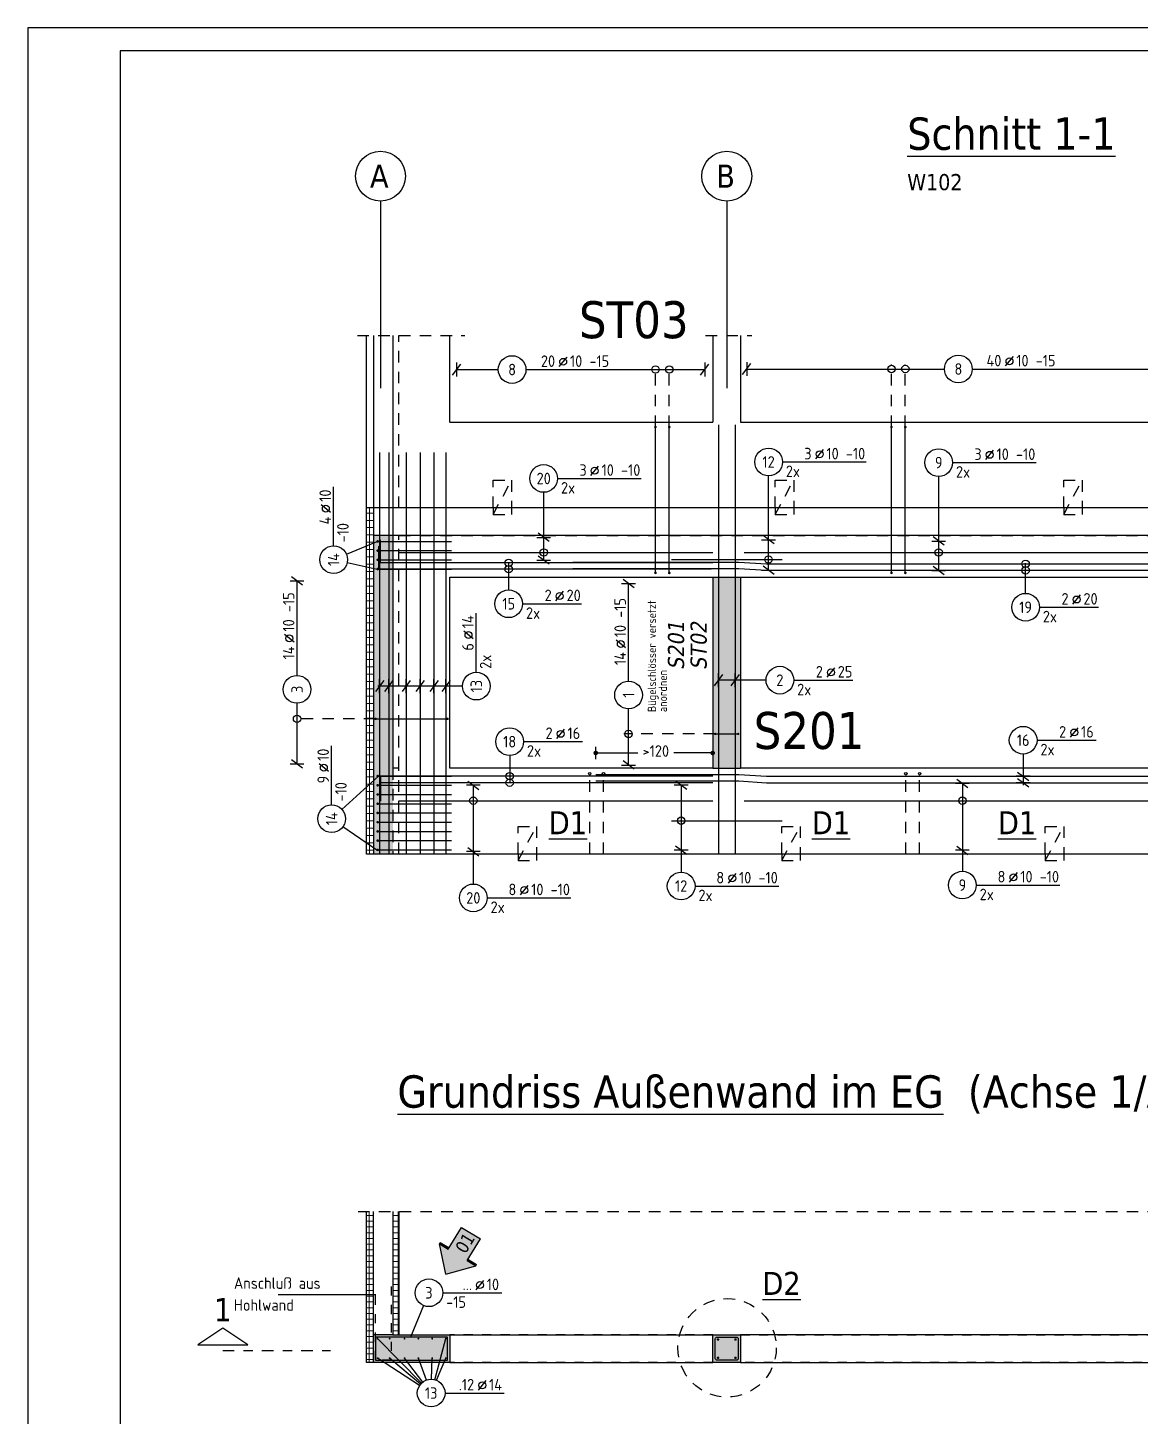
# Model space of a CAD drawing. Extents: x 29.9 to 127.4, y -19 to 23.
# Drawn here: x 39.96 to 52, y -4.35 to 10.69 of the extents above; entities that cross this region are included whole.
import ezdxf
from ezdxf.enums import TextEntityAlignment as Align

# ---------------------------------------------------------------- set-up
doc = ezdxf.new("R2010")
doc.units = 0
doc.header["$LTSCALE"] = 0.5
for name, pattern in [('AUSGEZOGEN', [1000.01, 1000, 0.01]), ('DOT', [0.175, 0.05, -0.125]), ('HIDDEN', [0.375, 0.25, -0.125]), ('HIDDEN2', [0.187, 0.125, -0.062]), ('PUNKT', [0.175, 0.05, -0.125]), ('STRICHPUNKT2', [0.55, 0.25, -0.125, 0.05, -0.125]), ('VERDECKT', [0.375, 0.25, -0.125])]:
    doc.linetypes.add(name, pattern=pattern)
for name, color, linetype in [('1.OG', 7, 'Continuous'), ('ACHSEN', 7, 'Continuous'), ('AFU', 7, 'Continuous'), ('BETON', 7, 'Continuous'), ('Brüstung 1.OG', 7, 'Continuous'), ('DETAIL', 7, 'Continuous'), ('grau_dunkel', 7, 'Continuous'), ('grau_hell', 7, 'Continuous'), ('grau_mittel', 7, 'Continuous'), ('HILFE', 7, 'Continuous'), ('index', 7, 'Continuous'), ('MASSE', 7, 'Continuous'), ('OBJEKT', 7, 'Continuous'), ('RAHMEN', 7, 'Continuous'), ('RND', 7, 'Continuous'), ('SCHNITTE', 7, 'Continuous'), ('SFP_Achsen', 7, 'Continuous'), ('TEXT', 7, 'Continuous'), ('VERDECKT', 7, 'Continuous')]:
    doc.layers.add(name, color=color, linetype=linetype)
doc.layers.add('NOPLOT', color=7, linetype='Continuous', plot=False)
doc.layers.add('zila_01_rb_02_stb-fertig_05_schraff', color=144, linetype='Continuous', lineweight=9)
doc.styles.add('helv', font='tahoma.ttf')
doc.styles.add('txt', font='isocp.shx')
doc.linetypes.add('AFU_50K', pattern='A,0.15,["/",Standard,S=0.2,R=0,X=-0.01,Y=-0.1],0.07,["/",Standard,S=0.2,R=0,X=-0.01,Y=-0.1],0.15', length=0.37)
doc.linetypes.add('AFU_50L', pattern='A,0.75,["/",Standard,S=0.2,R=0,X=-0.01,Y=-0.1],0.07,["/",Standard,S=0.2,R=0,X=-0.01,Y=-0.1],0.75', length=1.57)
doc.dimstyles.new('DOT_I', dxfattribs={"dimscale": 0.5, "dimtxt": 0.25, "dimasz": 0.25, "dimexe": 0.1, "dimexo": 0.3, "dimgap": 0.1, "dimtad": 1, "dimdec": 3, "dimzin": 3, "dimtxsty": 'txt', "dimblk": 'DOT', "dimblk1": 'DOT', "dimblk2": 'DOT', "dimsah": 1, "dimcen": 0.1, "dimse1": 1, "dimse2": 1, "dimazin": 0, "dimtfac": 1, "dimtdec": 4, "dimtix": 1, "dimtmove": 2, "dimatfit": 3, "dimfxl": 0, "dimtvp": 1, "dimtolj": 1, "dimtzin": 0, "dimarcsym": 0})

# ---------------------------------------------------------------- blocks, each defined once
blk = doc.blocks.new('RND_LEI')
at = {"layer": 'RND', "color": 7, "linetype": 'Continuous'}
blk.add_line((1.022, 0.066), (1.19, 0.27), dxfattribs=at)
for centre, radius in [((0, 0), 0.3), ((1.106, 0.168), 0.075)]:
    blk.add_circle(centre, radius, dxfattribs=at)
at = {"layer": 'RND', "color": 7, "linetype": 'Continuous', "style": 'txt'}
blk.add_attdef('ANZ', text='', height=0.25, dxfattribs=at).set_placement((0.931, 0.057), align=Align.RIGHT)
for tag, p in [('DUM', (1.253, 0.057)), ('ABSTD', (1.674, 0.057)), ('POSTXT', (0.374, -0.327))]:
    blk.add_attdef(tag, p, '', height=0.25, dxfattribs=at)
blk.add_attdef('POSL', text='', height=0.25, dxfattribs=at).set_placement((0, 0), align=Align.MIDDLE)
blk = doc.blocks.new('lei_gre')
at = {"layer": 'RND', "color": 7, "linetype": 'Continuous'}
for p, q in [((-0.09, -0.12), (0.09, 0.12)), ((0, 0.15), (0, -0.15))]:
    blk.add_line(p, q, dxfattribs=at)
blk = doc.blocks.new('SCHN-1')
at = {"layer": 'SCHNITTE', "color": 5, "linetype": 'Continuous'}
blk.add_lwpolyline([(0.54, 0.125), (0, 0.485), (-0.54, 0.125)], close=True, dxfattribs=at)
at = {"layer": 'SCHNITTE', "color": 6, "linetype": 'Continuous', "style": 'helv'}
blk.add_attdef('SCHN-1', text='', height=0.5, dxfattribs=at).set_placement((0, 0.635), align=Align.CENTER)
blk = doc.blocks.new('A1-57-0')
at = {"layer": 'RAHMEN'}
for p, q in [((137.9, 59.4), (0, 59.4)), ((0, 59.4), (0, 0))]:
    blk.add_line(p, q, dxfattribs=at)
at = {"layer": 'RAHMEN', "color": 5}
for p, q in [((137.4, 58.9), (2, 58.9)), ((2, 58.9), (2, 0.5))]:
    blk.add_line(p, q, dxfattribs=at)
blk = doc.blocks.new('hin_ind5')
at = {"layer": 'grau_hell', "linetype": 'AUSGEZOGEN'}
h = blk.add_hatch(color=9, dxfattribs=at)
h.dxf.hatch_style = 2
h.paths.add_polyline_path([(0, 0), (0.619, -0.577), (0.619, -0.3), (1.306, -0.3), (1.306, 0.3), (0.619, 0.3), (0.619, 0.577)])
h.paths.add_polyline_path([(0.34, -0.274), (1.311, -0.274), (1.311, 0.274), (0.34, 0.274)], flags=9)
at = {"layer": 'OBJEKT', "linetype": 'AUSGEZOGEN'}
for points in [[(0.619, 0.3), (0.66, 0.3), (0.66, 0.577), (0.619, 0.577)], [(0.619, -0.577), (0.66, -0.577), (0.66, -0.3), (0.619, -0.3)]]:
    blk.add_hatch(color=1, dxfattribs=at).paths.add_polyline_path(points)
at = {"layer": 'OBJEKT', "color": 1, "linetype": 'AUSGEZOGEN'}
for p, q in [((0, 0), (0.619, 0.577)), ((0.619, 0.577), (0.619, 0.3)), ((0.619, 0.577), (0.66, 0.577)), ((0.66, 0.577), (0.66, 0.3)), ((0, 0), (0.619, -0.577)), ((0.619, 0.3), (1.306, 0.3)), ((1.306, 0.3), (1.306, -0.3)), ((0.619, -0.3), (0.619, -0.577)), ((0.619, -0.3), (1.306, -0.3)), ((0.66, -0.3), (0.66, -0.577))]:
    blk.add_line(p, q, dxfattribs=at)
at = {"layer": 'OBJEKT', "color": 7, "linetype": 'AUSGEZOGEN'}
blk.add_line((0.619, -0.577), (0.66, -0.577), dxfattribs=at)
at = {"layer": 'index', "color": 1, "linetype": 'Continuous', "style": 'helv'}
blk.add_attdef('INDEX', text='', height=0.35, rotation=360, dxfattribs=at).set_placement((1.259, 0), align=Align.MIDDLE_RIGHT)
blk = doc.blocks.new('DOT')
at = {"layer": 'MASSE', "color": 7, "linetype": 'Continuous'}
for p, q in [((0, 0), (-1, 0)), ((0, 0.54), (0, -0.54))]:
    blk.add_line(p, q, dxfattribs=at)
at = {"layer": 'MASSE', "color": 7, "linetype": 'Continuous', "const_width": 0.2}
blk.add_lwpolyline([(-0.1, 0, 1), (0.1, 0, 1)], format="xyb", close=True, dxfattribs=at)
blk = doc.blocks.new('*D65')
at = {"layer": 'DEFPOINTS', "color": 0, "linetype": 'AUSGEZOGEN', "transparency": 16777216}
for p in [(46.107, 2.833), (47.374, 2.833), (47.374, 2.833)]:
    blk.add_point(p, dxfattribs=at)
at = {"layer": 'MASSE', "color": 0, "linetype": 'AUSGEZOGEN', "lineweight": -2, "transparency": 16777216}
for p, q in [((46.232, 2.833), (46.564, 2.833)), ((47.249, 2.833), (46.952, 2.833))]:
    blk.add_line(p, q, dxfattribs=at)
at = {"layer": 'MASSE', "color": 0, "linetype": 'AUSGEZOGEN', "lineweight": -2, "transparency": 16777216, "xscale": 0.125, "yscale": 0.125, "zscale": 0.125, "rotation": 180}
blk.add_blockref('DOT', (46.107, 2.833), dxfattribs=at)
at = {"layer": 'MASSE', "color": 0, "linetype": 'AUSGEZOGEN', "lineweight": -2, "transparency": 16777216, "xscale": 0.125, "yscale": 0.125, "zscale": 0.125}
blk.add_blockref('DOT', (47.374, 2.833), dxfattribs=at)
at = {"layer": 'MASSE', "color": 0, "linetype": 'AUSGEZOGEN', "transparency": 16777216, "insert": (46.758, 2.854), "char_height": 0.125, "attachment_point": 5, "style": 'txt'}
blk.add_mtext('\\A1;>120', dxfattribs=at)

msp = doc.modelspace()

# ---------------------------------------------------------------- hatches: boundary and pattern name
at = {"layer": 'grau_dunkel'}
h = msp.add_hatch(color=21, dxfattribs=at)
h.paths.add_polyline_path([(76.1257, 2.6682), (76.4257, 2.6682), (76.4257, 4.7382), (76.1257, 4.7382)])
h.paths.add_polyline_path([(68.6257, 2.6682), (68.9257, 2.6682), (68.9257, 4.7382), (68.6257, 4.7382)])
h.paths.add_polyline_path([(61.4257, 4.7382), (61.1257, 4.7382), (61.1257, 2.6682), (61.4257, 2.6682)])
h.paths.add_polyline_path([(53.9257, 4.7382), (53.6257, 4.7382), (53.6257, 2.6682), (53.9257, 2.6682)])
h.paths.add_polyline_path([(47.6757, 4.7382), (47.3757, 4.7382), (47.3757, 2.6682), (47.6757, 2.6682)])
at = {"layer": 'grau_mittel'}
for points in [[(43.9107, 5.1882), (43.7007, 5.1882), (43.7007, 1.7382), (43.9107, 1.7382), (43.9107, 2.6682)], [(43.7007, -3.4699), (43.7007, -3.7699), (44.5257, -3.7699), (44.5257, -3.4699), (43.9107, -3.4699)], [(47.3757, -3.7699), (47.6757, -3.7699), (47.6757, -3.4699), (47.3757, -3.4699)]]:
    msp.add_hatch(color=61, dxfattribs=at).paths.add_polyline_path(points)
at = {"layer": 'zila_01_rb_02_stb-fertig_05_schraff', "linetype": 'AUSGEZOGEN'}
h = msp.add_hatch(dxfattribs=at)
h.set_pattern_fill('ANSI37', color=102, scale=0.025, angle=-45)
h.set_pattern_definition([(0, (0, -26.23806), (2e-17, 0.079375), []), (90, (0, -26.23806), (-0.079375, 3e-17), [])])
h.paths.add_polyline_path([(43.7007, 5.4882), (43.6257, 5.4882), (43.6257, 1.7382), (43.7007, 1.7382)])
h = msp.add_hatch(dxfattribs=at)
h.set_pattern_fill('ANSI37', color=102, scale=0.5, angle=-45)
h.set_pattern_definition([(0, (-34.909254, 257.38662), (1e-17, 0.0625), []), (90, (-34.909254, 257.38662), (-0.0625, 2e-17), [])])
h.paths.add_polyline_path([(43.9757, -2.135), (43.9107, -2.135), (43.9107, -3.4699), (43.9757, -3.4699)])
h.paths.add_polyline_path([(43.7007, -2.135), (43.6257, -2.135), (43.6257, -3.7699), (43.7007, -3.7699)])

# ---------------------------------------------------------------- linework, layer by layer
at = {"layer": '1.OG', "color": 7, "linetype": 'PUNKT', "lineweight": -2}
for p, q in [((43.7007, -3.7699), (43.7007, -2.135)), ((43.9107, -2.135), (43.9107, -3.4699)), ((43.9107, -3.4699), (44.5257, -3.4699)), ((44.5257, -3.4699), (44.5257, -3.7699)), ((44.5257, -3.7699), (43.7007, -3.7699))]:
    msp.add_line(p, q, dxfattribs=at)
for points in [[(43.7007, -3.7699), (43.6257, -3.7699), (43.6257, -2.135)], [(43.9757, -2.135), (43.9757, -3.4699)]]:
    msp.add_lwpolyline(points, dxfattribs=at)
msp.add_lwpolyline([(47.3757, -3.4699), (47.6757, -3.4699), (47.6757, -3.7699), (47.3757, -3.7699)], close=True, dxfattribs=at)
at = {"layer": 'ACHSEN', "color": 140, "linetype": 'AUSGEZOGEN'}
for p, q in [((43.7757, 8.8107), (43.7757, 6.7833)), ((47.5257, 8.8107), (47.5257, 6.7833))]:
    msp.add_line(p, q, dxfattribs=at)
at = {"layer": 'AFU', "color": 8, "linetype": 'AFU_50L'}
for p, q in [((82.6757, 5.4882), (43.7007, 5.4882)), ((82.6757, 5.1882), (43.7007, 5.1882)), ((82.6757, 1.7382), (43.7007, 1.7382))]:
    msp.add_line(p, q, dxfattribs=at)
at = {"layer": 'AFU', "color": 8, "linetype": 'AFU_50K'}
for p, q in [((47.3757, 4.7382), (47.6757, 4.7382)), ((47.3757, 2.6682), (47.6757, 2.6682))]:
    msp.add_line(p, q, dxfattribs=at)
at = {"layer": 'BETON', "color": 6, "linetype": 'AUSGEZOGEN'}
for p, q in [((43.6257, 1.7382), (43.6257, 7.3565)), ((44.5257, 6.4182), (44.5257, 7.3565)), ((47.3757, 7.3565), (47.3757, 6.4182)), ((47.6757, 7.3565), (47.6757, 6.4182)), ((44.5257, 6.4182), (47.3757, 6.4182)), ((47.6757, 6.4182), (53.6257, 6.4182)), ((44.5257, 2.6682), (44.5257, 4.7382)), ((44.5257, 4.7382), (47.3757, 4.7382)), ((47.3757, 4.7382), (47.3757, 2.6682)), ((47.6757, 4.7382), (47.6757, 2.6682)), ((47.6757, 4.7382), (53.6257, 4.7382)), ((47.3757, 2.6682), (44.5257, 2.6682)), ((53.6257, 2.6682), (47.6757, 2.6682))]:
    msp.add_line(p, q, dxfattribs=at)
at = {"layer": 'BETON', "color": 7, "linetype": 'AUSGEZOGEN'}
for p, q in [((43.7007, 7.3565), (43.7007, 1.7382)), ((43.9107, 7.3565), (43.9107, 2.6682)), ((43.7007, 5.4882), (43.6257, 5.4882)), ((43.9757, 2.6682), (43.9107, 2.6682)), ((43.7007, 1.7382), (43.6257, 1.7382))]:
    msp.add_line(p, q, dxfattribs=at)
at = {"layer": 'BETON', "color": 6, "linetype": 'AUSGEZOGEN', "lineweight": -2}
for p, q in [((43.6257, -3.7699), (43.6257, -2.135)), ((43.7007, -3.7699), (43.7007, -2.135)), ((43.9107, -2.135), (43.9107, -3.4699)), ((43.9757, -2.135), (43.9757, -3.4699)), ((43.9107, -3.4699), (44.5257, -3.4699)), ((44.5257, -3.4699), (44.5257, -3.7699)), ((43.7007, -3.7699), (43.6257, -3.7699)), ((44.5257, -3.7699), (43.7007, -3.7699))]:
    msp.add_line(p, q, dxfattribs=at)
msp.add_lwpolyline([(47.3757, -3.4699), (47.6757, -3.4699), (47.6757, -3.7699), (47.3757, -3.7699)], close=True, dxfattribs=at)
at = {"layer": 'Brüstung 1.OG', "color": 102, "linetype": 'DOT'}
for p, q in [((47.3757, -3.4699), (44.5257, -3.4699)), ((47.6757, -3.4699), (53.6257, -3.4699)), ((47.3757, -3.7699), (44.5257, -3.7699)), ((53.6257, -3.7699), (47.6757, -3.7699))]:
    msp.add_line(p, q, dxfattribs=at)
at = {"layer": 'DETAIL', "color": 102, "linetype": 'VERDECKT'}
msp.add_circle((47.5291, -3.6107), 0.5334, dxfattribs=at)
at = {"layer": 'HILFE', "color": 102, "linetype": 'HIDDEN'}
for p, q in [((43.5257, 7.3565), (44.6897, 7.3565)), ((47.2969, 7.3565), (47.7969, 7.3565)), ((43.5331, -2.135), (82.7595, -2.135))]:
    msp.add_line(p, q, dxfattribs=at)
at = {"layer": 'HILFE', "color": 102, "linetype": 'AUSGEZOGEN'}
msp.add_line((42.6681, -3.0333), (43.7258, -3.0333), dxfattribs=at)
at = {"layer": 'NOPLOT', "color": 191, "linetype": 'AUSGEZOGEN'}
msp.add_line((43.9107, -3.4699), (43.6927, -3.4699), dxfattribs=at)
at = {"layer": 'OBJEKT', "color": 7, "linetype": 'AUSGEZOGEN'}
for p, q in [((44.5257, -3.4699), (47.3757, -3.4699)), ((53.6257, -3.4699), (47.6757, -3.4699)), ((44.5257, -3.7699), (47.3757, -3.7699)), ((47.6757, -3.7699), (53.6257, -3.7699))]:
    msp.add_line(p, q, dxfattribs=at)
at = {"layer": 'RND', "color": 7, "linetype": 'AUSGEZOGEN'}
for p, q in [((44.6005, 6.9866), (45.0512, 6.9866)), ((45.3512, 6.9866), (47.2879, 6.9866)), ((47.7428, 6.9925), (49.885, 6.9925)), ((50.185, 6.9925), (53.5667, 6.9925)), ((48.129, 5.9853), (49.0352, 5.9853)), ((49.9714, 5.9788), (50.8777, 5.9788)), ((43.2677, 5.0777), (43.2677, 5.7177)), ((45.6935, 5.8067), (46.5998, 5.8067)), ((47.979, 5.1437), (47.979, 5.8353)), ((49.8214, 5.1281), (49.8214, 5.8288)), ((45.5435, 5.1677), (45.5435, 5.6567)), ((45.5435, 4.9217), (45.5435, 5.1677)), ((47.979, 4.8125), (47.979, 5.1437)), ((49.8214, 4.8083), (49.8214, 5.1281)), ((42.8718, 3.6719), (42.8718, 4.6971)), ((46.4624, 3.6106), (46.4624, 4.668)), ((45.3144, 4.4492), (45.9544, 4.4492)), ((50.9126, 4.4119), (51.5526, 4.4119)), ((44.813, 3.7074), (44.813, 4.3474)), ((48.2513, 3.6218), (48.8913, 3.6218)), ((42.8718, 2.7153), (42.8718, 3.3719)), ((46.4624, 2.7021), (46.4624, 3.3106)), ((43.246, 2.2706), (43.246, 2.9106)), ((45.3247, 2.9562), (45.9647, 2.9562)), ((50.8864, 2.9712), (51.5264, 2.9712)), ((44.7809, 2.484), (44.7809, 1.7647)), ((47.032, 2.4856), (47.032, 1.7813)), ((50.0782, 2.5037), (50.0782, 1.78)), ((44.7809, 1.7647), (44.7809, 1.4135)), ((47.032, 1.7813), (47.032, 1.5414)), ((50.0782, 1.78), (50.0782, 1.5519)), ((47.182, 1.3914), (48.0882, 1.3914)), ((50.2282, 1.4019), (51.1344, 1.4019)), ((44.9309, 1.2635), (45.8372, 1.2635)), ((44.4501, -3.0148), (45.0901, -3.0148)), ((44.4744, -4.101), (45.1144, -4.101))]:
    msp.add_line(p, q, dxfattribs=at)
at = {"layer": 'RND', "color": 102, "linetype": 'VERDECKT'}
for p, q in [((46.7535, 6.3638), (46.7535, 7.0366)), ((46.9035, 6.3638), (46.9035, 7.0366)), ((49.3099, 6.3638), (49.3099, 7.0425)), ((49.4599, 6.3638), (49.4599, 7.0425)), ((43.7207, 3.2031), (42.8218, 3.2031)), ((47.4007, 3.0393), (46.4124, 3.0393))]:
    msp.add_line(p, q, dxfattribs=at)
at = {"layer": 'RND', "color": 102, "linetype": 'AUSGEZOGEN'}
for p, q in [((43.406, 4.9858), (43.7382, 5.1253)), ((43.4143, 4.8958), (43.7382, 4.8253)), ((45.1644, 4.5992), (45.1644, 4.8933)), ((50.7626, 4.5619), (50.7626, 4.8878)), ((47.9513, 3.6218), (47.4357, 3.6218)), ((44.663, 3.5574), (43.7453, 3.5574)), ((45.1747, 2.8062), (45.1747, 2.5112)), ((50.7364, 2.8212), (50.7364, 2.4853)), ((43.3567, 2.2218), (43.7522, 2.5835)), ((43.3695, 2.0354), (43.7452, 1.7765)), ((44.2429, -3.1535), (44.1019, -3.4949)), ((44.2191, -3.9942), (43.7433, -3.5113)), ((44.3634, -3.9561), (44.483, -3.5113)), ((44.1987, -4.0191), (43.7433, -3.7226)), ((44.2096, -4.0044), (43.8746, -3.7226)), ((44.2335, -3.9817), (44.036, -3.7226)), ((44.2729, -3.9601), (44.186, -3.7226)), ((44.329, -3.9511), (44.336, -3.7226)), ((44.3824, -3.9627), (44.483, -3.7226))]:
    msp.add_line(p, q, dxfattribs=at)
at = {"layer": 'RND', "color": 7, "linetype": 'AUSGEZOGEN'}
for points, const_width in [([(46.7465, 6.3638, 1), (46.7605, 6.3638, 1)], 0.014), ([(46.8965, 6.3638, 1), (46.9105, 6.3638, 1)], 0.014), ([(49.3029, 6.3638, 1), (49.3169, 6.3638, 1)], 0.014), ([(49.4529, 6.3638, 1), (49.4669, 6.3638, 1)], 0.014), ([(43.7382, 5.1253, 1), (43.7522, 5.1253, 1)], 0.014), ([(43.7382, 5.0253, 1), (43.7522, 5.0253, 1)], 0.014), ([(43.7382, 4.9253, 1), (43.7522, 4.9253, 1)], 0.014), ([(43.7382, 4.8253, 1), (43.7522, 4.8253, 1)], 0.014), ([(46.7465, 4.7838, 1), (46.7605, 4.7838, 1)], 0.014), ([(46.8965, 4.7838, 1), (46.9105, 4.7838, 1)], 0.014), ([(49.3029, 4.7838, 1), (49.3169, 4.7838, 1)], 0.014), ([(49.4529, 4.7838, 1), (49.4669, 4.7838, 1)], 0.014), ([(43.7137, 3.2031, 1), (43.7277, 3.2031, 1)], 0.014), ([(44.4937, 3.2031, 1), (44.5077, 3.2031, 1)], 0.014), ([(47.3944, 3.0393, 1), (47.4069, 3.0393, 1)], 0.0125), ([(47.6444, 3.0393, 1), (47.6569, 3.0393, 1)], 0.0125), ([(43.7382, 2.5835, 1), (43.7522, 2.5835, 1)], 0.014), ([(43.7382, 2.4835, 1), (43.7522, 2.4835, 1)], 0.014), ([(43.7382, 2.3835, 1), (43.7522, 2.3835, 1)], 0.014), ([(43.7382, 2.2835, 1), (43.7522, 2.2835, 1)], 0.014), ([(43.7382, 2.1835, 1), (43.7522, 2.1835, 1)], 0.014), ([(43.7382, 2.0835, 1), (43.7522, 2.0835, 1)], 0.014), ([(43.7382, 1.9835, 1), (43.7522, 1.9835, 1)], 0.014), ([(43.7382, 1.8835, 1), (43.7522, 1.8835, 1)], 0.014), ([(43.7382, 1.7835, 1), (43.7522, 1.7835, 1)], 0.014), ([(43.7383, -3.5113, 1), (43.7483, -3.5113, 1)], 0.01), ([(43.8696, -3.5113, 1), (43.8796, -3.5113, 1)], 0.01), ([(44.031, -3.5113, 1), (44.041, -3.5113, 1)], 0.01), ([(44.181, -3.5113, 1), (44.191, -3.5113, 1)], 0.01), ([(44.331, -3.5113, 1), (44.341, -3.5113, 1)], 0.01), ([(44.478, -3.5113, 1), (44.488, -3.5113, 1)], 0.01), ([(47.4245, -3.5209, 1), (47.4385, -3.5209, 1)], 0.014), ([(47.6129, -3.5209, 1), (47.6269, -3.5209, 1)], 0.014), ([(43.7383, -3.7226, -1), (43.7483, -3.7226, -1)], 0.01), ([(43.8696, -3.7226, -1), (43.8796, -3.7226, -1)], 0.01), ([(44.031, -3.7226, -1), (44.041, -3.7226, -1)], 0.01), ([(44.181, -3.7226, -1), (44.191, -3.7226, -1)], 0.01), ([(44.331, -3.7226, -1), (44.341, -3.7226, -1)], 0.01), ([(44.478, -3.7226, -1), (44.488, -3.7226, -1)], 0.01), ([(47.4245, -3.7189, 1), (47.4385, -3.7189, 1)], 0.014), ([(47.6129, -3.7189, 1), (47.6269, -3.7189, 1)], 0.014)]:
    msp.add_lwpolyline(points, format="xyb", close=True, dxfattribs=dict(at, const_width=const_width))
at = {"layer": 'RND', "color": 1, "linetype": 'AUSGEZOGEN'}
for points in [[(46.7535, 4.7838), (46.7535, 6.3638)], [(46.9035, 4.7838), (46.9035, 6.3638)], [(47.4357, 6.3882), (47.4357, 1.7382)], [(47.6157, 6.3882), (47.6157, 1.7382)], [(49.3099, 4.7838), (49.3099, 6.3638)], [(49.4599, 4.7838), (49.4599, 6.3638)], [(43.7659, 6.0882), (43.7659, 1.7382)], [(43.8652, 6.0882), (43.8652, 1.7382)], [(44.0536, 6.0882), (44.0536, 1.7382)], [(44.2036, 6.0882), (44.2036, 1.7382)], [(44.3536, 6.0882), (44.3536, 1.7382)], [(44.4837, 6.0882), (44.4837, 1.7382)], [(43.7452, 5.1253), (44.5452, 5.1253)], [(47.3762, 4.8933), (43.7762, 4.8933), (43.7762, 5.1433)], [(43.7452, 5.0253), (44.5452, 5.0253)], [(47.356, 4.8233), (43.756, 4.8233), (43.756, 5.0733)], [(43.9757, 5.0057), (47.3757, 5.0057)], [(47.7132, 5.0057), (53.6132, 5.0057)], [(43.7452, 4.9253), (44.5452, 4.9253)], [(43.7452, 4.8253), (44.5452, 4.8253)], [(45.8573, 4.9018), (47.6573, 4.9018), (47.9573, 4.8818), (53.6095, 4.8818)], [(45.8573, 4.8318), (47.6573, 4.8318), (47.9573, 4.8118), (53.6095, 4.8118)], [(46.9257, 4.9288), (48.1257, 4.9288)], [(43.7207, 3.2031), (44.5007, 3.2031)], [(47.4007, 3.0393), (47.6507, 3.0393)], [(43.7452, 2.5835), (44.5452, 2.5835)], [(47.3742, 2.5812), (43.7742, 2.5812), (43.7742, 2.3812)], [(46.1073, 2.6012), (47.6573, 2.6012), (47.9573, 2.5812), (53.6257, 2.5812)], [(43.7452, 2.4835), (44.5452, 2.4835)], [(47.3742, 2.5112), (43.7742, 2.5112), (43.7742, 2.3112)], [(46.1073, 2.5312), (47.6573, 2.5312), (47.9573, 2.5112), (53.6257, 2.5112)], [(43.7452, 2.3835), (44.5452, 2.3835)], [(43.7452, 2.2835), (44.5452, 2.2835)], [(43.9757, 2.316), (47.3757, 2.316)], [(47.7132, 2.316), (53.6132, 2.316)], [(43.7452, 2.1835), (44.5452, 2.1835)], [(43.7452, 2.0835), (44.5452, 2.0835)], [(43.7452, 1.9835), (44.5452, 1.9835)], [(46.9257, 2.0998), (48.1257, 2.0998)], [(43.7452, 1.8835), (44.5452, 1.8835)], [(43.7452, 1.7835), (44.5452, 1.7835)]]:
    msp.add_lwpolyline(points, dxfattribs=at)
at = {"layer": 'RND', "color": 1, "linetype": 'HIDDEN'}
for points in [[(46.0414, 1.7382), (46.0414, 2.6082)], [(46.1914, 1.7382), (46.1914, 2.6082)], [(49.4651, 1.7382), (49.4651, 2.6082)], [(49.6151, 1.7382), (49.6151, 2.6082)]]:
    msp.add_lwpolyline(points, dxfattribs=at)
at = {"layer": 'RND', "color": 1, "linetype": 'HIDDEN2'}
msp.add_lwpolyline([(43.8927, -2.9449), (43.8927, -3.7449), (43.7197, -3.7449), (43.7197, -2.9449)], dxfattribs=at)
at = {"layer": 'RND', "color": 1, "linetype": 'AUSGEZOGEN'}
msp.add_lwpolyline([(43.7197, -3.7449), (44.4997, -3.7449), (44.4997, -3.4949), (43.7197, -3.4949)], close=True, dxfattribs=at)
at = {"layer": 'RND', "color": 1, "linetype": 'AUSGEZOGEN', "lineweight": -2}
msp.add_lwpolyline([(47.4207, -3.4949), (47.6307, -3.4949, -0.4142136), (47.6507, -3.5149), (47.6507, -3.7249, -0.4142136), (47.6307, -3.7449), (47.4207, -3.7449, -0.4142136), (47.4007, -3.7249), (47.4007, -3.5149, -0.4142136)], format="xyb", close=True, dxfattribs=at)
at = {"layer": 'RND', "color": 7, "linetype": 'AUSGEZOGEN'}
for centre, radius in [((46.7535, 6.9866), 0.04), ((46.9035, 6.9866), 0.04), ((49.3099, 6.9925), 0.04), ((49.4599, 6.9925), 0.04), ((45.5435, 5.0057), 0.04), ((47.979, 4.9288), 0.04), ((49.8214, 5.0057), 0.04), ((45.1644, 4.8933), 0.04), ((45.1644, 4.8233), 0.04), ((50.7626, 4.8818), 0.04), ((50.7626, 4.8118), 0.04), ((42.8718, 3.2031), 0.04), ((46.4624, 3.0393), 0.04), ((45.1747, 2.5812), 0.04), ((46.0414, 2.6082), 0.014), ((46.1914, 2.6082), 0.014), ((49.4651, 2.6082), 0.014), ((49.6151, 2.6082), 0.014), ((45.1747, 2.5112), 0.04), ((44.7809, 2.316), 0.04), ((50.0782, 2.316), 0.04), ((47.032, 2.0998), 0.04)]:
    msp.add_circle(centre, radius, dxfattribs=at)
at = {"layer": 'SCHNITTE', "color": 5, "linetype": 'STRICHPUNKT2'}
msp.add_line((42.0672, -3.6399), (43.2346, -3.6399), dxfattribs=at)
at = {"layer": 'SFP_Achsen', "color": 7, "linetype": 'AUSGEZOGEN'}
for centre in [(43.7757, 9.0812), (47.5257, 9.0812)]:
    msp.add_circle(centre, 0.2705, dxfattribs=at)
at = {"layer": 'VERDECKT', "color": 7, "linetype": 'HIDDEN'}
for p, q in [((43.9757, 5.4882), (43.9757, 7.3565)), ((44.9957, 5.4882), (44.9957, 5.7882)), ((44.9957, 5.7882), (45.1957, 5.7882)), ((44.9957, 5.4182), (45.1957, 5.7882)), ((45.1957, 5.7882), (45.1957, 5.4882)), ((48.0507, 5.4882), (48.0507, 5.7882)), ((48.0507, 5.7882), (48.2507, 5.7882)), ((48.0507, 5.4182), (48.2507, 5.7882)), ((48.2507, 5.7882), (48.2507, 5.4882)), ((51.1757, 5.4882), (51.1757, 5.7882)), ((51.1757, 5.7882), (51.3757, 5.7882)), ((51.1757, 5.4182), (51.3757, 5.7882)), ((51.3757, 5.7882), (51.3757, 5.4882)), ((82.3757, 5.4882), (43.9757, 5.4882)), ((44.9957, 5.4882), (44.9957, 5.4182)), ((44.9957, 5.4182), (45.1957, 5.4182)), ((45.1957, 5.4882), (45.1957, 5.4182)), ((48.0507, 5.4882), (48.0507, 5.4182)), ((48.0507, 5.4182), (48.2507, 5.4182)), ((48.2507, 5.4882), (48.2507, 5.4182)), ((51.1757, 5.4882), (51.1757, 5.4182)), ((51.1757, 5.4182), (51.3757, 5.4182)), ((51.3757, 5.4882), (51.3757, 5.4182)), ((43.9757, 2.6682), (43.9757, 5.1882)), ((43.9757, 5.1882), (82.3757, 5.1882)), ((43.9107, 2.6682), (43.9107, 1.7382)), ((43.9757, 1.7382), (43.9757, 2.6682)), ((45.2657, 1.7382), (45.2657, 2.0382)), ((45.2657, 2.0382), (45.4657, 2.0382)), ((45.2657, 1.6682), (45.4657, 2.0382)), ((45.4657, 2.0382), (45.4657, 1.7382)), ((48.1207, 1.7382), (48.1207, 2.0382)), ((48.1207, 2.0382), (48.3207, 2.0382)), ((48.1207, 1.6682), (48.3207, 2.0382)), ((48.3207, 2.0382), (48.3207, 1.7382)), ((50.9757, 1.7382), (50.9757, 2.0382)), ((50.9757, 2.0382), (51.1757, 2.0382)), ((50.9757, 1.6682), (51.1757, 2.0382)), ((51.1757, 2.0382), (51.1757, 1.7382)), ((45.2657, 1.7382), (45.2657, 1.6682)), ((45.2657, 1.6682), (45.4657, 1.6682)), ((45.4657, 1.7382), (45.4657, 1.6682)), ((48.1207, 1.7382), (48.1207, 1.6682)), ((48.1207, 1.6682), (48.3207, 1.6682)), ((48.3207, 1.7382), (48.3207, 1.6682)), ((50.9757, 1.7382), (50.9757, 1.6682)), ((50.9757, 1.6682), (51.1757, 1.6682)), ((51.1757, 1.7382), (51.1757, 1.6682))]:
    msp.add_line(p, q, dxfattribs=at)

# ---------------------------------------------------------------- block references
at = {"layer": 'index', "color": 7, "linetype": 'AUSGEZOGEN', "xscale": 0.4, "yscale": 0.4, "zscale": 0.4, "rotation": 58.55154102478836}
msp.add_blockref('hin_ind5', (44.4825, -2.8146), dxfattribs=at).add_auto_attribs({'INDEX': '01'})
at = {"layer": 'RAHMEN', "color": 7, "linetype": 'AUSGEZOGEN', "xscale": 0.5, "yscale": 0.5, "zscale": 0.5}
msp.add_blockref('A1-57-0', (39.9553, -19.0109), dxfattribs=at)
at = {"layer": 'RND', "color": 7, "linetype": 'AUSGEZOGEN', "xscale": 0.5, "yscale": 0.5, "zscale": 0.5}
for p, values in [((45.2012, 6.9866), {'POSL': '8', 'DUM': '10', 'ANZ': '20', 'ABSTD': '-15'}), ((50.035, 6.9925), {'POSL': '8', 'DUM': '10', 'ANZ': '40', 'ABSTD': '-15'}), ((47.979, 5.9853), {'POSL': '12', 'DUM': '10', 'ANZ': '3', 'ABSTD': '-10', 'POSTXT': '2x'}), ((49.8214, 5.9788), {'POSL': '9', 'DUM': '10', 'ANZ': '3', 'ABSTD': '-10', 'POSTXT': '2x'}), ((45.5435, 5.8067), {'POSL': '20', 'DUM': '10', 'ANZ': '3', 'ABSTD': '-10', 'POSTXT': '2x'}), ((45.1644, 4.4492), {'POSL': '15', 'DUM': '20', 'ANZ': '2', 'POSTXT': '2x'}), ((50.7626, 4.4119), {'POSL': '19', 'DUM': '20', 'ANZ': '2', 'POSTXT': '2x'}), ((48.1013, 3.6218), {'POSL': '2', 'DUM': '25', 'ANZ': '2', 'POSTXT': '2x'}), ((45.1747, 2.9562), {'POSL': '18', 'DUM': '16', 'ANZ': '2', 'POSTXT': '2x'}), ((50.7364, 2.9712), {'POSL': '16', 'DUM': '16', 'ANZ': '2', 'POSTXT': '2x'}), ((47.032, 1.3914), {'POSL': '12', 'DUM': '10', 'ANZ': '8', 'ABSTD': '-10', 'POSTXT': '2x'}), ((50.0782, 1.4019), {'POSL': '9', 'DUM': '10', 'ANZ': '8', 'ABSTD': '-10', 'POSTXT': '2x'}), ((44.7809, 1.2635), {'POSL': '20', 'DUM': '10', 'ANZ': '8', 'ABSTD': '-10', 'POSTXT': '2x'}), ((44.3001, -3.0148), {'POSL': '3', 'DUM': '10', 'ANZ': '...', 'POSTXT': '-15'}), ((44.3244, -4.101), {'POSL': '13', 'DUM': '14', 'ANZ': '.12'})]:
    msp.add_blockref('RND_LEI', p, dxfattribs=at).add_auto_attribs(values)
for p in [(44.6005, 6.9866), (47.2879, 6.9866), (47.7428, 6.9925)]:
    msp.add_blockref('lei_gre', p, dxfattribs=at)
at = {"layer": 'RND', "color": 7, "linetype": 'AUSGEZOGEN', "xscale": 0.5, "yscale": 0.5, "zscale": 0.5, "rotation": 90}
for p, values in [((43.2677, 4.9277), {'POSL': '14', 'DUM': '10', 'ANZ': '4', 'POSTXT': '-10'}), ((42.8718, 3.5219), {'POSL': '3', 'DUM': '10', 'ANZ': '14', 'ABSTD': '-15'}), ((46.4624, 3.4606), {'POSL': '1', 'DUM': '10', 'ANZ': '14', 'ABSTD': '-15'}), ((44.813, 3.5574), {'POSL': '13', 'DUM': '14', 'ANZ': '6', 'POSTXT': '2x'}), ((43.246, 2.1206), {'POSL': '14', 'DUM': '10', 'ANZ': '9', 'POSTXT': '-10'})]:
    msp.add_blockref('RND_LEI', p, dxfattribs=at).add_auto_attribs(values)
at = {"layer": 'RND', "color": 7, "linetype": 'AUSGEZOGEN', "xscale": 0.5, "yscale": 0.5, "zscale": 0.5}
for p, rotation in [((45.5435, 5.1677), 90), ((47.979, 5.1437), 90), ((49.8214, 5.1281), 90), ((45.5435, 4.9217), 90), ((47.979, 4.8125), 90), ((49.8214, 4.8083), 90), ((42.8718, 4.6971), 90), ((46.4624, 4.668), 90), ((42.8718, 2.7153), 90), ((46.4624, 2.7021), 90), ((44.7809, 2.484), 270), ((47.032, 2.4856), 270), ((50.0782, 2.5037), 270), ((44.7809, 1.7647), 270), ((47.032, 1.7813), 270), ((50.0782, 1.78), 270)]:
    msp.add_blockref('lei_gre', p, dxfattribs=dict(at, rotation=rotation))
at = {"layer": 'RND', "color": 102, "linetype": 'AUSGEZOGEN', "xscale": 0.5, "yscale": 0.5, "zscale": 0.5}
for p, rotation in [((43.7659, 3.5574), 180), ((43.8652, 3.5574), 180), ((44.0536, 3.5574), 180), ((44.2036, 3.5574), 180), ((44.3536, 3.5574), 180), ((44.4837, 3.5574), 180), ((47.4357, 3.6218), 180), ((47.6157, 3.6218), 180), ((50.7364, 2.5812), 270), ((50.7364, 2.5112), 270)]:
    msp.add_blockref('lei_gre', p, dxfattribs=dict(at, rotation=rotation))
at = {"layer": 'SCHNITTE', "color": 5, "linetype": 'STRICHPUNKT2', "xscale": 0.5, "yscale": 0.5, "zscale": 0.5}
msp.add_blockref('SCHN-1', (42.0672, -3.6399), dxfattribs=at).add_auto_attribs({'SCHN-1': '1'})

# ---------------------------------------------------------------- texts
at = {"layer": 'NOPLOT', "color": 191, "linetype": 'AUSGEZOGEN', "style": 'helv'}
for s, p in [('ST03', (45.9252, 7.3268)), ('S201', (47.8175, 2.8769))]:
    msp.add_text(s, height=0.4, dxfattribs=at).set_placement(p)
at = {"layer": 'SFP_Achsen', "color": 6, "linetype": 'AUSGEZOGEN', "style": 'helv'}
for s, p in [('A', (43.6616, 8.9568)), ('B', (47.4116, 8.9568))]:
    msp.add_text(s, height=0.25, dxfattribs=at).set_placement(p)
at = {"layer": 'TEXT', "color": 5, "linetype": 'AUSGEZOGEN', "style": 'helv'}
for s, p in [('%%USchnitt 1-1', (49.4807, 9.3671)), ('%%UGrundriss Außenwand im EG%%U  (Achse 1/A-G)', (43.9591, -1.0091))]:
    msp.add_text(s, height=0.35, dxfattribs=at).set_placement(p)
at = {"layer": 'TEXT', "color": 1, "linetype": 'AUSGEZOGEN', "style": 'helv'}
msp.add_text('W102', height=0.175, dxfattribs=at).set_placement((49.4807, 8.9296))
at = {"layer": 'TEXT', "color": 102, "linetype": 'AUSGEZOGEN', "style": 'txt'}
for s, p in [('Bügelschlösser versetzt', (46.7598, 3.2758)), ('anordnen', (46.8786, 3.2758))]:
    msp.add_text(s, height=0.09, rotation=90, dxfattribs=at).set_placement(p)
at = {"layer": 'TEXT', "color": 1, "linetype": 'AUSGEZOGEN', "style": 'helv', "oblique": 10}
for s, p in [('S201', (47.0637, 3.7327)), ('ST02', (47.3084, 3.7327))]:
    msp.add_text(s, height=0.175, rotation=90, dxfattribs=at).set_placement(p)
at = {"layer": 'TEXT', "color": 6, "linetype": 'AUSGEZOGEN', "style": 'helv'}
for s, p in [('%%uD1', (45.5978, 1.9522)), ('%%uD1', (48.4473, 1.9522)), ('%%uD1', (50.4629, 1.9522)), ('%%UD2', (47.912, -3.038))]:
    msp.add_text(s, height=0.25, dxfattribs=at).set_placement(p)
at = {"layer": 'TEXT', "color": 7, "linetype": 'HIDDEN2', "style": 'txt'}
for s, p in [('Anschluß aus', (42.1885, -2.972)), ('Hohlwand', (42.1885, -3.2095))]:
    msp.add_text(s, height=0.125, dxfattribs=at).set_placement(p)

# ---------------------------------------------------------------- dimensions: what is measured, and where the dimension line sits
at = {"layer": 'MASSE', "color": 7, "linetype": 'AUSGEZOGEN'}
dim = msp.add_linear_dim(base=(47.3742, 2.8327), p1=(46.1073, 2.8327), p2=(47.3742, 2.8327), text='>120', dimstyle='DOT_I', override={"dimdec": 1, "dimlfac": 100}, dxfattribs=at)
dim.commit()
dim.dimension.update_dxf_attribs({"geometry": '*D65', "text_midpoint": (46.7578, 2.8539), "dimtype": 160})

doc.saveas('drawing.dxf')
